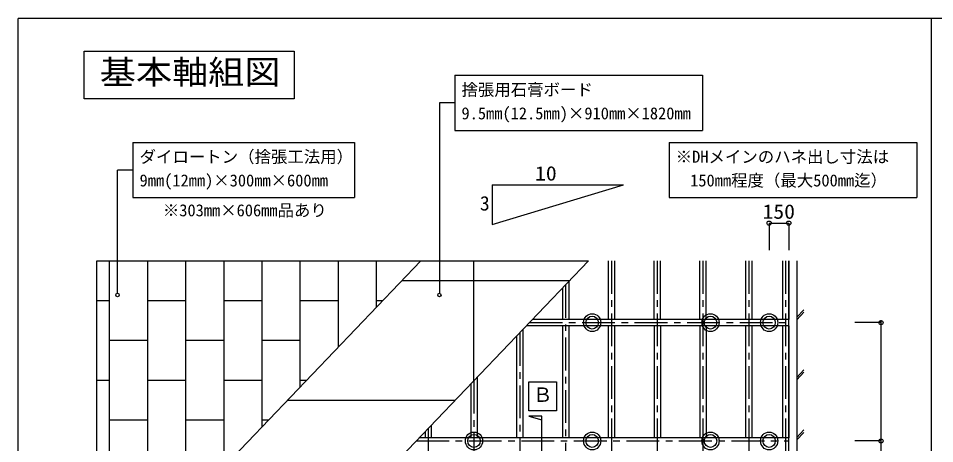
# Model space of a CAD drawing. Units: millimetres on the paper. Extents: x -204 to 206, y -141 to 144.
# Drawn here: x -203.7 to -64.2, y 79.7 to 144.4 of the extents above; entities that cross this region are included whole.
import ezdxf
from ezdxf.enums import TextEntityAlignment as Align

# ---------------------------------------------------------------- set-up
doc = ezdxf.new("R2010")
doc.units = ezdxf.units.MM
doc.linetypes.add('CHAIN1', pattern=[8, 5, -1, 1, -1])
for name, color, linetype in [('0-0_基本', 134, 'Continuous'), ('0-1_軸組', 134, 'Continuous'), ('0-2_インサート', 134, 'Continuous'), ('0-3_文字', 134, 'Continuous'), ('0-5_仕上', 134, 'Continuous'), ('F-0_図枠', 134, 'Continuous'), ('F-1_レイアウト', 134, 'Continuous')]:
    doc.layers.add(name, color=color, linetype=linetype)
doc.styles.add('ＭＳ ゴシック', font='')
doc.styles.get('ＭＳ ゴシック').set_extended_font_data('MS Gothic')

msp = doc.modelspace()

# ---------------------------------------------------------------- linework, layer by layer
at = {"layer": '0-0_基本', "color": 2, "linetype": 'CHAIN1'}
for p, q in [((-113.421, 107.536), (-113.421, 14.536)), ((-106.448, 107.536), (-106.448, 14.536)), ((-99.475, 107.536), (-99.475, 14.536)), ((-92.502, 107.536), (-92.502, 14.536)), ((-86.889, 107.536), (-86.889, 14.536)), ((-120.394, 103.87), (-120.394, 14.536)), ((-125.887, 98.136), (-86.41, 98.136)), ((-127.367, 96.59), (-127.367, 14.536)), ((-134.34, 89.31), (-134.34, 14.536)), ((-141.313, 82.03), (-141.313, 14.536)), ((-143.128, 80.136), (-86.41, 80.136))]:
    msp.add_line(p, q, dxfattribs=at)
at = {"layer": '0-0_基本'}
for p, q in [((-86.41, 14.536), (-86.41, 107.536)), ((-85.21, 98.952), (-84.102, 100.109)), ((-85.21, 98.579), (-84.102, 99.736)), ((-85.21, 89.806), (-84.102, 90.963)), ((-85.21, 89.433), (-84.102, 90.59)), ((-85.21, 80.66), (-84.102, 81.817)), ((-85.21, 80.288), (-84.102, 81.445))]:
    msp.add_line(p, q, dxfattribs=at)
msp.add_lwpolyline([(-85.21, 107.536), (-85.21, 13.336), (-86.41, 13.336)], dxfattribs=at)
at = {"layer": '0-1_軸組'}
for p, q in [((-113.9, 107.536), (-113.9, 98.636)), ((-112.942, 107.536), (-112.942, 98.636)), ((-106.927, 98.636), (-106.927, 107.536)), ((-105.969, 98.636), (-105.969, 107.536)), ((-99.954, 98.636), (-99.954, 107.536)), ((-98.996, 98.636), (-98.996, 107.536)), ((-92.981, 107.536), (-92.981, 98.636)), ((-92.023, 107.536), (-92.023, 98.636)), ((-87.368, 107.536), (-87.368, 98.636)), ((-86.41, 107.536), (-86.41, 98.636)), ((-120.873, 103.37), (-120.873, 98.636)), ((-119.915, 104.37), (-119.915, 98.636)), ((-86.41, 98.636), (-125.408, 98.636)), ((-126.888, 97.09), (-126.888, 80.636)), ((-86.41, 97.636), (-126.365, 97.636)), ((-120.873, 97.636), (-120.873, 80.636)), ((-119.915, 97.636), (-119.915, 80.636)), ((-113.9, 97.636), (-113.9, 80.636)), ((-112.942, 97.636), (-112.942, 80.636)), ((-106.927, 97.636), (-106.927, 80.636)), ((-105.969, 97.636), (-105.969, 80.636)), ((-99.954, 97.636), (-99.954, 80.636)), ((-98.996, 97.636), (-98.996, 80.636)), ((-92.981, 97.636), (-92.981, 80.636)), ((-92.023, 97.636), (-92.023, 80.636)), ((-87.368, 97.636), (-87.368, 80.636)), ((-86.41, 97.636), (-86.41, 80.636)), ((-127.846, 96.09), (-127.846, 80.636)), ((-133.861, 89.81), (-133.861, 80.636)), ((-134.819, 88.81), (-134.819, 80.636)), ((-140.834, 82.53), (-140.834, 80.636)), ((-141.792, 81.53), (-141.792, 80.636)), ((-86.41, 80.636), (-142.649, 80.636))]:
    msp.add_line(p, q, dxfattribs=at)
at = {"layer": '0-2_インサート'}
for centre, major_axis in [((-116.34, 98.136), (0, 1.362)), ((-116.34, 98.136), (0, 0.989)), ((-98.34, 98.136), (0, 1.362)), ((-98.34, 98.136), (0, 0.989)), ((-89.41, 98.136), (0, 1.362)), ((-89.41, 98.136), (0, 0.989)), ((-134.34, 80.136), (0, 1.362)), ((-134.34, 80.136), (0, 0.989)), ((-116.34, 80.136), (0, 1.362)), ((-116.34, 80.136), (0, 0.989)), ((-98.34, 80.136), (0, 1.362)), ((-98.34, 80.136), (0, 0.989)), ((-89.41, 80.136), (0, 1.362)), ((-89.41, 80.136), (0, 0.989))]:
    msp.add_ellipse(centre, major_axis=major_axis, ratio=0.95783, dxfattribs=at)
at = {"layer": '0-3_文字'}
for p, q in [((-193.705, 132.205), (-193.705, 139.425)), ((-193.705, 139.425), (-161.701, 139.425)), ((-193.705, 132.205), (-193.705, 139.425)), ((-193.705, 139.425), (-161.701, 139.425)), ((-161.701, 139.425), (-161.701, 132.205)), ((-161.701, 139.425), (-161.701, 132.205)), ((-161.701, 132.205), (-193.705, 132.205)), ((-161.701, 132.205), (-193.705, 132.205)), ((-186.248, 125.554), (-186.248, 117.154)), ((-104.63, 125.554), (-104.63, 117.154)), ((-104.63, 125.554), (-66.929, 125.554)), ((-66.929, 125.554), (-66.929, 117.154)), ((-186.248, 121.354), (-188.613, 121.354)), ((-188.613, 102.594), (-188.613, 121.354)), ((-131.566, 113.087), (-111.566, 119.087)), ((-131.566, 119.087), (-131.566, 113.087)), ((-131.566, 119.087), (-111.566, 119.087)), ((-186.248, 117.154), (-152.546, 117.154)), ((-104.63, 117.154), (-66.929, 117.154)), ((-89.41, 113.274), (-86.41, 113.274)), ((-89.41, 113.274), (-89.41, 109.178)), ((-86.41, 113.274), (-86.41, 109.178)), ((-72.384, 98.136), (-76.384, 98.136)), ((-72.384, 98.536), (-72.384, 25.736)), ((-125.987, 89.121), (-121.773, 89.121)), ((-125.987, 84.721), (-125.987, 89.121)), ((-121.773, 89.121), (-121.773, 84.721)), ((-125.996, 83.903), (-123.992, 83.342)), ((-123.992, 83.903), (-125.996, 83.903)), ((-121.773, 84.721), (-125.987, 84.721)), ((-123.992, 77.633), (-123.992, 83.903)), ((-72.384, 80.136), (-76.384, 80.136))]:
    msp.add_line(p, q, dxfattribs=at)
for points in [[(-137.24, 135.759), (-99.539, 135.759), (-99.539, 127.359)], [(-137.24, 135.759), (-137.24, 127.359), (-99.539, 127.359)], [(-137.24, 131.559), (-139.606, 131.559), (-139.606, 102.495)], [(-186.248, 125.554), (-152.546, 125.554), (-152.546, 117.154)]]:
    msp.add_lwpolyline(points, dxfattribs=at)
for centre, radius in [((-89.41, 113.274), 0.319), ((-86.41, 113.274), 0.319), ((-188.613, 102.334), 0.26), ((-139.606, 102.334), 0.26), ((-72.384, 98.136), 0.319), ((-72.384, 80.136), 0.319)]:
    msp.add_circle(centre, radius, dxfattribs=at)
at = {"layer": '0-5_仕上'}
for p, q in [((-191.771, 107.536), (-116.883, 107.536)), ((-191.771, 56.036), (-191.771, 107.536)), ((-191.771, 56.036), (-142.443, 107.536)), ((-189.856, 107.536), (-189.856, 58.036)), ((-184.051, 107.536), (-184.051, 64.096)), ((-183.644, 37.836), (-116.883, 107.536)), ((-178.247, 107.536), (-178.247, 70.156)), ((-172.442, 107.536), (-172.442, 76.216)), ((-166.638, 107.536), (-166.638, 82.276)), ((-160.833, 107.536), (-160.833, 88.336)), ((-155.029, 107.536), (-155.029, 94.396)), ((-149.224, 107.536), (-149.224, 100.456)), ((-134.34, 89.31), (-134.34, 107.536)), ((-145.316, 104.536), (-119.756, 104.536)), ((-189.856, 101.476), (-191.771, 101.476)), ((-178.247, 101.476), (-184.051, 101.476)), ((-166.638, 101.476), (-172.442, 101.476)), ((-155.029, 101.476), (-160.833, 101.476)), ((-148.247, 101.476), (-149.224, 101.476)), ((-184.051, 95.416), (-189.856, 95.416)), ((-172.442, 95.416), (-178.247, 95.416)), ((-160.833, 95.416), (-166.638, 95.416)), ((-189.856, 89.356), (-191.771, 89.356)), ((-178.247, 89.356), (-184.051, 89.356)), ((-166.638, 89.356), (-172.442, 89.356)), ((-159.856, 89.356), (-160.833, 89.356)), ((-162.749, 86.336), (-137.189, 86.336)), ((-184.051, 83.296), (-189.856, 83.296)), ((-172.442, 83.296), (-178.247, 83.296)), ((-165.661, 83.296), (-166.638, 83.296))]:
    msp.add_line(p, q, dxfattribs=at)
at = {"layer": 'F-0_図枠'}
for p in [(206.295, 144.425), (-203.705, -140.575)]:
    msp.add_line(p, (-203.705, 144.425), dxfattribs=at)
at = {"layer": 'F-1_レイアウト'}
msp.add_line((-64.705, -122.575), (-64.705, 144.425), dxfattribs=at)

# ---------------------------------------------------------------- texts
at = {"layer": '0-3_文字', "style": 'ＭＳ ゴシック', "width": 1.1}
for s, height, p in [('基本軸組図', 3.666, (-191.297, 133.315)), ('基本軸組図', 3.666, (-191.297, 133.315)), ('10', 2.199, (-125.039, 119.087)), ('150', 2.199, (-90.41, 113.274))]:
    msp.add_text(s, height=height, dxfattribs=at).set_placement(p, align=Align.BOTTOM_LEFT)
at = {"layer": '0-3_文字', "style": 'ＭＳ ゴシック'}
for s, height, p in [('捨張用石膏ボード', 1.833, (-136.24, 132.109)), ('9.5mm(12.5mm)×910mm×1820mm', 1.833, (-136.24, 128.509)), ('ダイロートン（捨張工法用）', 1.833, (-185.248, 121.904)), ('※DHメインのハネ出し寸法は', 1.833, (-103.63, 121.904)), ('9mm(12mm)×300mm×600mm', 1.833, (-185.248, 118.304)), ('150mm程度（最大500mm迄）', 1.833, (-101.432, 118.304)), ('3', 2.199, (-133.438, 114.53)), ('※303mm×606mm品あり', 1.833, (-181.704, 113.76)), ('Ｂ', 2.199, (-125.38, 85.421))]:
    msp.add_text(s, height=height, dxfattribs=at).set_placement(p, align=Align.BOTTOM_LEFT)

doc.saveas('drawing.dxf')
